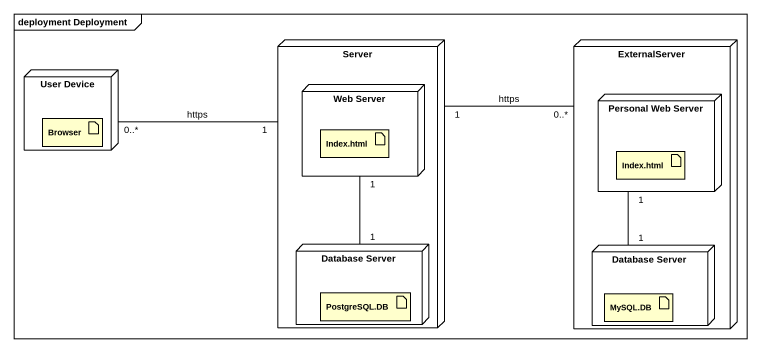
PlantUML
@startuml
mainframe deployment Deployment
node Server {
  node "Web Server" as Web_Server {
    artifact "Index.html" as Index_html
  }
  node "Database Server" as Database_Server {
    artifact "PostgreSQL.DB" as PostgreSQL_DB
  }
}
node ExternalServer {
  node "Personal Web Server" as Personal_Web_Server {
    artifact "Index.html" as Index_html_2
  }
  node "Database Server" as Database_Server_2 {
    artifact "MySQL.DB" as MySQL_DB
  }
}
node "User Device" as User_Device {
  artifact Browser
}
Server "1" -right- "0..*" ExternalServer : https
User_Device "0..*" -right- "1" Server : https
Database_Server "1" -up- "1" Web_Server
Database_Server_2 "1" -up- "1" Personal_Web_Server
@enduml
